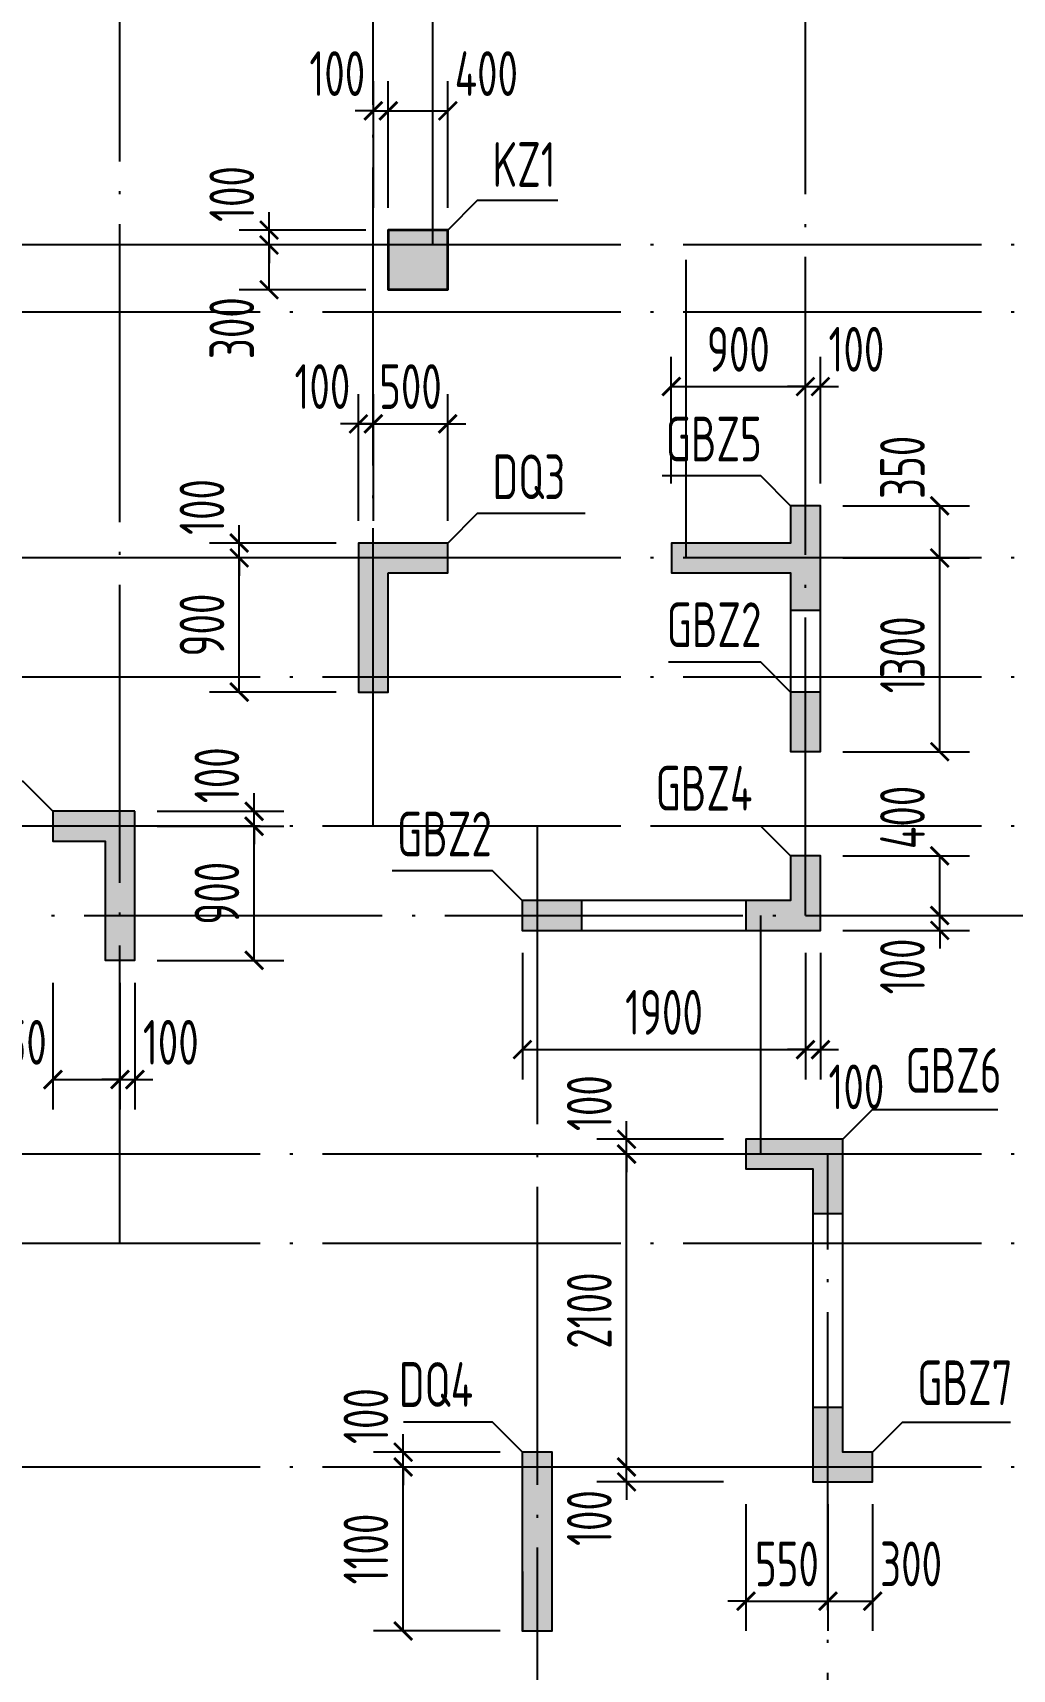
# Model space of a CAD drawing. Extents: x -655480 to 203344, y -294099 to 287156.
# Drawn here: x -298157 to -291585, y 133016 to 143997 of the extents above; entities that cross this region are included whole.
import ezdxf
from ezdxf.enums import TextEntityAlignment as Align

# ---------------------------------------------------------------- set-up
doc = ezdxf.new("R2010")
doc.units = 0
doc.header["$LTSCALE"] = 1000
doc.linetypes.add('DOTE', pattern=[2.42, 2, -0.2, 0.02, -0.2])
doc.layers.get('0').update_dxf_attribs({"linetype": 'CONTINUOUS'})
doc.layers.get('DEFPOINTS').update_dxf_attribs({"linetype": 'CONTINUOUS'})
for name, color, linetype in [('A-DOTE', 10, 'DOTE'), ('COLU_DE_TEXT', 7, 'CONTINUOUS'), ('LABEL', 1, 'CONTINUOUS'), ('S-Q墙实线', 6, 'CONTINUOUS'), ('S-Q墙标注', 3, 'CONTINUOUS'), ('S-X详图填充', 252, 'CONTINUOUS'), ('S-X详图实线', 4, 'CONTINUOUS'), ('S-Z柱实线', 6, 'CONTINUOUS'), ('S-Z柱编号', 6, 'CONTINUOUS')]:
    doc.layers.add(name, color=color, linetype=linetype)
doc.styles.add('TSSD_REIN', font='tssdeng.shx', dxfattribs={"width": 0.7, "height": 300, "bigfont": 'tssdchn.shx'})
doc.styles.add('结构文字', font='zstxt.shx', dxfattribs={"width": 0.7, "bigfont": 'zshz.shx'})
doc.dimstyles.new('STRUCK', dxfattribs={"dimtxt": 400, "dimasz": 121, "dimexe": 200, "dimexo": 150, "dimgap": 115, "dimtad": 1, "dimdec": 0, "dimdsep": 46, "dimtxsty": '结构文字', "dimblk": 'ARCHTICK', "dimcen": 400, "dimclrd": 3, "dimclre": 3, "dimclrt": 7, "dimadec": 0, "dimazin": 0, "dimtfac": 1, "dimtdec": 0, "dimtix": 1, "dimtmove": 2, "dimatfit": 3, "dimldrblk": '_DIMX', "dimfxl": 1, "dimtolj": 1, "dimtzin": 0, "dimarcsym": 0})

# ---------------------------------------------------------------- blocks, each defined once
blk = doc.blocks.new('20210726.16350016')
at = {"layer": 'A-DOTE'}
for p, q in [((11100, 10900), (11100, 21100)), ((12800, 13700), (12800, 21100)), ((13200, 17600), (13200, 21100)), ((15700, 13100.3), (15700, 21100)), ((55600, 17600), (3600, 17600)), ((14900, 15500), (14900, 17600)), ((55600, 17150), (3600, 17150)), ((55600, 15500), (3600, 15500)), ((55600, 14700), (3600, 14700)), ((55600, 13700), (3600, 13700)), ((13900.2, 13700), (13900, 3600)), ((3600, 13100.3), (55600, 13100.3)), ((15400, 11500), (15400, 13100)), ((55600, 11500), (3600, 11500)), ((15850, 3600), (15850, 11500)), ((55600, 10900), (3600, 10900)), ((55600, 9400), (3600, 9400))]:
    blk.add_line(p, q, dxfattribs=at)
blk = doc.blocks.new('_ArchTick')
at = {"color": 0, "linetype": 'ByBlock', "const_width": 0.15}
blk.add_lwpolyline([(-0.5, -0.5), (0.5, 0.5)], dxfattribs=at)
blk = doc.blocks.new('*D1899')
at = {"layer": 'DEFPOINTS', "color": 0, "transparency": 16777216}
for p in [(-295672, 134373), (-294872, 134373), (-294872, 133273)]:
    blk.add_point(p, dxfattribs=at)
at = {"layer": 'S-Q墙标注', "color": 3, "lineweight": -2, "transparency": 16777216}
for p, q in [((-295022, 134373), (-295872, 134373)), ((-295672, 133273), (-295672, 134373)), ((-295022, 133273), (-295872, 133273))]:
    blk.add_line(p, q, dxfattribs=at)
at = {"layer": 'S-Q墙标注', "color": 3, "lineweight": -2, "transparency": 16777216, "xscale": 121, "yscale": 121, "zscale": 121}
for p, rotation in [((-295672, 134373), 90), ((-295672, 133273), 270)]:
    blk.add_blockref('_ArchTick', p, dxfattribs=dict(at, rotation=rotation))
at = {"layer": 'S-Q墙标注', "color": 7, "transparency": 16777216, "insert": (-295922, 133823), "char_height": 300, "attachment_point": 5, "rotation": 90, "style": 'TSSD_REIN'}
blk.add_mtext('\\A1;1100', dxfattribs=at)
blk = doc.blocks.new('_DIMX')
blk.add_line((-150, 0), (150, 0))
at = {"const_width": 50}
blk.add_lwpolyline([(-70, -70), (70, 70)], dxfattribs=at)
blk = doc.blocks.new('*D1900')
at = {"layer": 'DEFPOINTS', "color": 0, "transparency": 16777216}
for p in [(-295672, 134473), (-294872, 134473), (-294872, 134373)]:
    blk.add_point(p, dxfattribs=at)
at = {"layer": 'S-Q墙标注', "color": 3, "lineweight": -2, "transparency": 16777216}
for p, q in [((-295672, 134473), (-295672, 134594)), ((-295022, 134473), (-295872, 134473)), ((-295672, 134373), (-295672, 134473)), ((-295022, 134373), (-295872, 134373)), ((-295672, 134373), (-295672, 134252))]:
    blk.add_line(p, q, dxfattribs=at)
at = {"layer": 'S-Q墙标注', "color": 3, "lineweight": -2, "transparency": 16777216, "xscale": 121, "yscale": 121, "zscale": 121}
for p, rotation in [((-295672, 134473), 270), ((-295672, 134373), 90)]:
    blk.add_blockref('_ArchTick', p, dxfattribs=dict(at, rotation=rotation))
at = {"layer": 'S-Q墙标注', "color": 7, "transparency": 16777216, "insert": (-295922, 134715), "char_height": 300, "attachment_point": 5, "rotation": 90, "style": 'TSSD_REIN'}
blk.add_mtext('\\A1;100', dxfattribs=at)
blk = doc.blocks.new('*D1909')
at = {"layer": 'DEFPOINTS', "color": 0, "transparency": 16777216}
for p in [(-297472, 138673), (-296672, 138673), (-297472, 137773)]:
    blk.add_point(p, dxfattribs=at)
at = {"layer": 'S-Q墙标注', "color": 3, "lineweight": -2, "transparency": 16777216}
for p, q in [((-297322, 138673), (-296472, 138673)), ((-296672, 137773), (-296672, 138673)), ((-297322, 137773), (-296472, 137773))]:
    blk.add_line(p, q, dxfattribs=at)
at = {"layer": 'S-Q墙标注', "color": 3, "lineweight": -2, "transparency": 16777216, "xscale": 121, "yscale": 121, "zscale": 121}
for p, rotation in [((-296672, 138673), 90), ((-296672, 137773), 270)]:
    blk.add_blockref('_ArchTick', p, dxfattribs=dict(at, rotation=rotation))
at = {"layer": 'S-Q墙标注', "color": 7, "transparency": 16777216, "insert": (-296922, 138223), "char_height": 300, "attachment_point": 5, "rotation": 90, "style": 'TSSD_REIN'}
blk.add_mtext('\\A1;900', dxfattribs=at)
blk = doc.blocks.new('*D1910')
at = {"layer": 'DEFPOINTS', "color": 0, "transparency": 16777216}
for p in [(-297472, 138773), (-296672, 138773), (-297472, 138673)]:
    blk.add_point(p, dxfattribs=at)
at = {"layer": 'S-Q墙标注', "color": 3, "lineweight": -2, "transparency": 16777216}
for p, q in [((-296672, 138773), (-296672, 138894)), ((-297322, 138773), (-296472, 138773)), ((-296672, 138673), (-296672, 138773)), ((-297322, 138673), (-296472, 138673)), ((-296672, 138673), (-296672, 138552))]:
    blk.add_line(p, q, dxfattribs=at)
at = {"layer": 'S-Q墙标注', "color": 3, "lineweight": -2, "transparency": 16777216, "xscale": 121, "yscale": 121, "zscale": 121}
for p, rotation in [((-296672, 138773), 270), ((-296672, 138673), 90)]:
    blk.add_blockref('_ArchTick', p, dxfattribs=dict(at, rotation=rotation))
at = {"layer": 'S-Q墙标注', "color": 7, "transparency": 16777216, "insert": (-296922, 139015), "char_height": 300, "attachment_point": 5, "rotation": 90, "style": 'TSSD_REIN'}
blk.add_mtext('\\A1;100', dxfattribs=at)
blk = doc.blocks.new('*D1911')
at = {"layer": 'DEFPOINTS', "color": 0, "transparency": 16777216}
for p in [(-298022, 137773), (-297572, 137773), (-297572, 136973)]:
    blk.add_point(p, dxfattribs=at)
at = {"layer": 'S-Q墙标注', "color": 3, "lineweight": -2, "transparency": 16777216}
for p, q in [((-298022, 137623), (-298022, 136773)), ((-297572, 137623), (-297572, 136773)), ((-298022, 136973), (-297572, 136973))]:
    blk.add_line(p, q, dxfattribs=at)
at = {"layer": 'S-Q墙标注', "color": 3, "lineweight": -2, "transparency": 16777216, "xscale": 121, "yscale": 121, "zscale": 121, "rotation": 180}
blk.add_blockref('_ArchTick', (-298022, 136973), dxfattribs=at)
at = {"layer": 'S-Q墙标注', "color": 3, "lineweight": -2, "transparency": 16777216, "xscale": 121, "yscale": 121, "zscale": 121}
blk.add_blockref('_ArchTick', (-297572, 136973), dxfattribs=at)
at = {"layer": 'S-Q墙标注', "color": 7, "transparency": 16777216, "insert": (-298280, 137223), "char_height": 300, "attachment_point": 5, "style": 'TSSD_REIN'}
blk.add_mtext('\\A1;450', dxfattribs=at)
blk = doc.blocks.new('*D1912')
at = {"layer": 'DEFPOINTS', "color": 0, "transparency": 16777216}
for p in [(-297572, 137773), (-297472, 137773), (-297472, 136973)]:
    blk.add_point(p, dxfattribs=at)
at = {"layer": 'S-Q墙标注', "color": 3, "lineweight": -2, "transparency": 16777216}
for p, q in [((-297572, 137623), (-297572, 136773)), ((-297472, 137623), (-297472, 136773)), ((-297572, 136973), (-297693, 136973)), ((-297572, 136973), (-297472, 136973)), ((-297472, 136973), (-297351, 136973))]:
    blk.add_line(p, q, dxfattribs=at)
at = {"layer": 'S-Q墙标注', "color": 3, "lineweight": -2, "transparency": 16777216, "xscale": 121, "yscale": 121, "zscale": 121}
blk.add_blockref('_ArchTick', (-297572, 136973), dxfattribs=at)
at = {"layer": 'S-Q墙标注', "color": 3, "lineweight": -2, "transparency": 16777216, "xscale": 121, "yscale": 121, "zscale": 121, "rotation": 180}
blk.add_blockref('_ArchTick', (-297472, 136973), dxfattribs=at)
at = {"layer": 'S-Q墙标注', "color": 7, "transparency": 16777216, "insert": (-297231, 137223), "char_height": 300, "attachment_point": 5, "style": 'TSSD_REIN'}
blk.add_mtext('\\A1;100', dxfattribs=at)
blk = doc.blocks.new('*D1913')
at = {"layer": 'DEFPOINTS', "color": 0, "transparency": 16777216}
for p in [(-292872, 138074), (-292072, 138074), (-292872, 137974)]:
    blk.add_point(p, dxfattribs=at)
at = {"layer": 'S-Q墙标注', "color": 3, "lineweight": -2, "transparency": 16777216}
for p, q in [((-292072, 138074), (-292072, 138195)), ((-292722, 138074), (-291872, 138074)), ((-292072, 137974), (-292072, 138074)), ((-292722, 137974), (-291872, 137974)), ((-292072, 137974), (-292072, 137853))]:
    blk.add_line(p, q, dxfattribs=at)
at = {"layer": 'S-Q墙标注', "color": 3, "lineweight": -2, "transparency": 16777216, "xscale": 121, "yscale": 121, "zscale": 121}
for p, rotation in [((-292072, 138074), 270), ((-292072, 137974), 90)]:
    blk.add_blockref('_ArchTick', p, dxfattribs=dict(at, rotation=rotation))
at = {"layer": 'S-Q墙标注', "color": 7, "transparency": 16777216, "insert": (-292322, 137732), "char_height": 300, "attachment_point": 5, "rotation": 90, "style": 'TSSD_REIN'}
blk.add_mtext('\\A1;100', dxfattribs=at)
blk = doc.blocks.new('*D1914')
at = {"layer": 'DEFPOINTS', "color": 0, "transparency": 16777216}
for p in [(-292872, 138474), (-292072, 138474), (-292872, 138074)]:
    blk.add_point(p, dxfattribs=at)
at = {"layer": 'S-Q墙标注', "color": 3, "lineweight": -2, "transparency": 16777216}
for p, q in [((-292722, 138474), (-291872, 138474)), ((-292072, 138074), (-292072, 138474)), ((-292722, 138074), (-291872, 138074))]:
    blk.add_line(p, q, dxfattribs=at)
at = {"layer": 'S-Q墙标注', "color": 3, "lineweight": -2, "transparency": 16777216, "xscale": 121, "yscale": 121, "zscale": 121}
for p, rotation in [((-292072, 138474), 90), ((-292072, 138074), 270)]:
    blk.add_blockref('_ArchTick', p, dxfattribs=dict(at, rotation=rotation))
at = {"layer": 'S-Q墙标注', "color": 7, "transparency": 16777216, "insert": (-292322, 138732), "char_height": 300, "attachment_point": 5, "rotation": 90, "style": 'TSSD_REIN'}
blk.add_mtext('\\A1;400', dxfattribs=at)
blk = doc.blocks.new('*D1915')
at = {"layer": 'DEFPOINTS', "color": 0, "transparency": 16777216}
for p in [(-294872, 137974), (-292972, 137974), (-292972, 137174)]:
    blk.add_point(p, dxfattribs=at)
at = {"layer": 'S-Q墙标注', "color": 3, "lineweight": -2, "transparency": 16777216}
for p, q in [((-294872, 137824), (-294872, 136974)), ((-292972, 137824), (-292972, 136974)), ((-294872, 137174), (-292972, 137174))]:
    blk.add_line(p, q, dxfattribs=at)
at = {"layer": 'S-Q墙标注', "color": 3, "lineweight": -2, "transparency": 16777216, "xscale": 121, "yscale": 121, "zscale": 121, "rotation": 180}
blk.add_blockref('_ArchTick', (-294872, 137174), dxfattribs=at)
at = {"layer": 'S-Q墙标注', "color": 3, "lineweight": -2, "transparency": 16777216, "xscale": 121, "yscale": 121, "zscale": 121}
blk.add_blockref('_ArchTick', (-292972, 137174), dxfattribs=at)
at = {"layer": 'S-Q墙标注', "color": 7, "transparency": 16777216, "insert": (-293922, 137424), "char_height": 300, "attachment_point": 5, "style": 'TSSD_REIN'}
blk.add_mtext('\\A1;1900', dxfattribs=at)
blk = doc.blocks.new('*D1916')
at = {"layer": 'DEFPOINTS', "color": 0, "transparency": 16777216}
for p in [(-292972, 137974), (-292872, 137974), (-292872, 137174)]:
    blk.add_point(p, dxfattribs=at)
at = {"layer": 'S-Q墙标注', "color": 3, "lineweight": -2, "transparency": 16777216}
for p, q in [((-292972, 137824), (-292972, 136974)), ((-292872, 137824), (-292872, 136974)), ((-292972, 137174), (-293093, 137174)), ((-292972, 137174), (-292872, 137174)), ((-292872, 137174), (-292751, 137174))]:
    blk.add_line(p, q, dxfattribs=at)
at = {"layer": 'S-Q墙标注', "color": 3, "lineweight": -2, "transparency": 16777216, "xscale": 121, "yscale": 121, "zscale": 121}
blk.add_blockref('_ArchTick', (-292972, 137174), dxfattribs=at)
at = {"layer": 'S-Q墙标注', "color": 3, "lineweight": -2, "transparency": 16777216, "xscale": 121, "yscale": 121, "zscale": 121, "rotation": 180}
blk.add_blockref('_ArchTick', (-292872, 137174), dxfattribs=at)
at = {"layer": 'S-Q墙标注', "color": 7, "transparency": 16777216, "insert": (-292631, 136924), "char_height": 300, "attachment_point": 5, "style": 'TSSD_REIN'}
blk.add_mtext('\\A1;100', dxfattribs=at)
blk = doc.blocks.new('*D1917')
at = {"layer": 'DEFPOINTS', "color": 0, "transparency": 16777216}
for p in [(-296772, 140473), (-295972, 140473), (-295972, 139573)]:
    blk.add_point(p, dxfattribs=at)
at = {"layer": 'S-Q墙标注', "color": 3, "lineweight": -2, "transparency": 16777216}
for p, q in [((-296122, 140473), (-296972, 140473)), ((-296772, 139573), (-296772, 140473)), ((-296122, 139573), (-296972, 139573))]:
    blk.add_line(p, q, dxfattribs=at)
at = {"layer": 'S-Q墙标注', "color": 3, "lineweight": -2, "transparency": 16777216, "xscale": 121, "yscale": 121, "zscale": 121}
for p, rotation in [((-296772, 140473), 90), ((-296772, 139573), 270)]:
    blk.add_blockref('_ArchTick', p, dxfattribs=dict(at, rotation=rotation))
at = {"layer": 'S-Q墙标注', "color": 7, "transparency": 16777216, "insert": (-297022, 140023), "char_height": 300, "attachment_point": 5, "rotation": 90, "style": 'TSSD_REIN'}
blk.add_mtext('\\A1;900', dxfattribs=at)
blk = doc.blocks.new('*D1918')
at = {"layer": 'DEFPOINTS', "color": 0, "transparency": 16777216}
for p in [(-296772, 140573), (-295972, 140573), (-295972, 140473)]:
    blk.add_point(p, dxfattribs=at)
at = {"layer": 'S-Q墙标注', "color": 3, "lineweight": -2, "transparency": 16777216}
for p, q in [((-296772, 140573), (-296772, 140694)), ((-296122, 140573), (-296972, 140573)), ((-296772, 140473), (-296772, 140573)), ((-296122, 140473), (-296972, 140473)), ((-296772, 140473), (-296772, 140352))]:
    blk.add_line(p, q, dxfattribs=at)
at = {"layer": 'S-Q墙标注', "color": 3, "lineweight": -2, "transparency": 16777216, "xscale": 121, "yscale": 121, "zscale": 121}
for p, rotation in [((-296772, 140573), 270), ((-296772, 140473), 90)]:
    blk.add_blockref('_ArchTick', p, dxfattribs=dict(at, rotation=rotation))
at = {"layer": 'S-Q墙标注', "color": 7, "transparency": 16777216, "insert": (-297022, 140815), "char_height": 300, "attachment_point": 5, "rotation": 90, "style": 'TSSD_REIN'}
blk.add_mtext('\\A1;100', dxfattribs=at)
blk = doc.blocks.new('*D1919')
at = {"layer": 'DEFPOINTS', "color": 0, "transparency": 16777216}
for p in [(-295872, 141373), (-295972, 140573), (-295872, 140573)]:
    blk.add_point(p, dxfattribs=at)
at = {"layer": 'S-Q墙标注', "color": 3, "lineweight": -2, "transparency": 16777216}
for p, q in [((-295972, 140723), (-295972, 141573)), ((-295872, 140723), (-295872, 141573)), ((-295972, 141373), (-296093, 141373)), ((-295972, 141373), (-295872, 141373)), ((-295872, 141373), (-295751, 141373))]:
    blk.add_line(p, q, dxfattribs=at)
at = {"layer": 'S-Q墙标注', "color": 3, "lineweight": -2, "transparency": 16777216, "xscale": 121, "yscale": 121, "zscale": 121}
blk.add_blockref('_ArchTick', (-295972, 141373), dxfattribs=at)
at = {"layer": 'S-Q墙标注', "color": 3, "lineweight": -2, "transparency": 16777216, "xscale": 121, "yscale": 121, "zscale": 121, "rotation": 180}
blk.add_blockref('_ArchTick', (-295872, 141373), dxfattribs=at)
at = {"layer": 'S-Q墙标注', "color": 7, "transparency": 16777216, "insert": (-296214, 141623), "char_height": 300, "attachment_point": 5, "style": 'TSSD_REIN'}
blk.add_mtext('\\A1;100', dxfattribs=at)
blk = doc.blocks.new('*D1920')
at = {"layer": 'DEFPOINTS', "color": 0, "transparency": 16777216}
for p in [(-295373, 141373), (-295872, 140573), (-295373, 140573)]:
    blk.add_point(p, dxfattribs=at)
at = {"layer": 'S-Q墙标注', "color": 3, "lineweight": -2, "transparency": 16777216}
for p, q in [((-295872, 140723), (-295872, 141573)), ((-295373, 140723), (-295373, 141573)), ((-295872, 141373), (-295993, 141373)), ((-295872, 141373), (-295373, 141373)), ((-295373, 141373), (-295252, 141373))]:
    blk.add_line(p, q, dxfattribs=at)
at = {"layer": 'S-Q墙标注', "color": 3, "lineweight": -2, "transparency": 16777216, "xscale": 121, "yscale": 121, "zscale": 121}
blk.add_blockref('_ArchTick', (-295872, 141373), dxfattribs=at)
at = {"layer": 'S-Q墙标注', "color": 3, "lineweight": -2, "transparency": 16777216, "xscale": 121, "yscale": 121, "zscale": 121, "rotation": 180}
blk.add_blockref('_ArchTick', (-295373, 141373), dxfattribs=at)
at = {"layer": 'S-Q墙标注', "color": 7, "transparency": 16777216, "insert": (-295623, 141623), "char_height": 300, "attachment_point": 5, "style": 'TSSD_REIN'}
blk.add_mtext('\\A1;500', dxfattribs=at)
blk = doc.blocks.new('*D1921')
at = {"layer": 'DEFPOINTS', "color": 0, "transparency": 16777216}
for p in [(-294173, 134373), (-293373, 134373), (-293373, 134273)]:
    blk.add_point(p, dxfattribs=at)
at = {"layer": 'S-Q墙标注', "color": 3, "lineweight": -2, "transparency": 16777216}
for p, q in [((-294173, 134373), (-294173, 134494)), ((-293523, 134373), (-294373, 134373)), ((-294173, 134273), (-294173, 134373)), ((-293523, 134273), (-294373, 134273)), ((-294173, 134273), (-294173, 134152))]:
    blk.add_line(p, q, dxfattribs=at)
at = {"layer": 'S-Q墙标注', "color": 3, "lineweight": -2, "transparency": 16777216, "xscale": 121, "yscale": 121, "zscale": 121}
for p, rotation in [((-294173, 134373), 270), ((-294173, 134273), 90)]:
    blk.add_blockref('_ArchTick', p, dxfattribs=dict(at, rotation=rotation))
at = {"layer": 'S-Q墙标注', "color": 7, "transparency": 16777216, "insert": (-294423, 134031), "char_height": 300, "attachment_point": 5, "rotation": 90, "style": 'TSSD_REIN'}
blk.add_mtext('\\A1;100', dxfattribs=at)
blk = doc.blocks.new('*D1922')
at = {"layer": 'DEFPOINTS', "color": 0, "transparency": 16777216}
for p in [(-294173, 136473), (-293373, 136473), (-293373, 134373)]:
    blk.add_point(p, dxfattribs=at)
at = {"layer": 'S-Q墙标注', "color": 3, "lineweight": -2, "transparency": 16777216}
for p, q in [((-293523, 136473), (-294373, 136473)), ((-294173, 134373), (-294173, 136473)), ((-293523, 134373), (-294373, 134373))]:
    blk.add_line(p, q, dxfattribs=at)
at = {"layer": 'S-Q墙标注', "color": 3, "lineweight": -2, "transparency": 16777216, "xscale": 121, "yscale": 121, "zscale": 121}
for p, rotation in [((-294173, 136473), 90), ((-294173, 134373), 270)]:
    blk.add_blockref('_ArchTick', p, dxfattribs=dict(at, rotation=rotation))
at = {"layer": 'S-Q墙标注', "color": 7, "transparency": 16777216, "insert": (-294423, 135423), "char_height": 300, "attachment_point": 5, "rotation": 90, "style": 'TSSD_REIN'}
blk.add_mtext('\\A1;2100', dxfattribs=at)
blk = doc.blocks.new('*D1923')
at = {"layer": 'DEFPOINTS', "color": 0, "transparency": 16777216}
for p in [(-294173, 136573), (-293373, 136573), (-293373, 136473)]:
    blk.add_point(p, dxfattribs=at)
at = {"layer": 'S-Q墙标注', "color": 3, "lineweight": -2, "transparency": 16777216}
for p, q in [((-294173, 136573), (-294173, 136694)), ((-293523, 136573), (-294373, 136573)), ((-294173, 136473), (-294173, 136573)), ((-293523, 136473), (-294373, 136473)), ((-294173, 136473), (-294173, 136352))]:
    blk.add_line(p, q, dxfattribs=at)
at = {"layer": 'S-Q墙标注', "color": 3, "lineweight": -2, "transparency": 16777216, "xscale": 121, "yscale": 121, "zscale": 121}
for p, rotation in [((-294173, 136573), 270), ((-294173, 136473), 90)]:
    blk.add_blockref('_ArchTick', p, dxfattribs=dict(at, rotation=rotation))
at = {"layer": 'S-Q墙标注', "color": 7, "transparency": 16777216, "insert": (-294423, 136815), "char_height": 300, "attachment_point": 5, "rotation": 90, "style": 'TSSD_REIN'}
blk.add_mtext('\\A1;100', dxfattribs=at)
blk = doc.blocks.new('*D2324')
at = {"layer": 'DEFPOINTS', "color": 0, "transparency": 16777216}
for p in [(-293372, 134273), (-292822, 134273), (-292822, 133473)]:
    blk.add_point(p, dxfattribs=at)
at = {"layer": 'S-Q墙标注', "color": 3, "lineweight": -2, "transparency": 16777216}
for p, q in [((-293372, 134123), (-293372, 133273)), ((-292822, 134123), (-292822, 133273)), ((-293372, 133473), (-293493, 133473)), ((-293372, 133473), (-292822, 133473)), ((-292822, 133473), (-292701, 133473))]:
    blk.add_line(p, q, dxfattribs=at)
at = {"layer": 'S-Q墙标注', "color": 3, "lineweight": -2, "transparency": 16777216, "xscale": 121, "yscale": 121, "zscale": 121}
blk.add_blockref('_ArchTick', (-293372, 133473), dxfattribs=at)
at = {"layer": 'S-Q墙标注', "color": 3, "lineweight": -2, "transparency": 16777216, "xscale": 121, "yscale": 121, "zscale": 121, "rotation": 180}
blk.add_blockref('_ArchTick', (-292822, 133473), dxfattribs=at)
at = {"layer": 'S-Q墙标注', "color": 7, "transparency": 16777216, "insert": (-293097, 133723), "char_height": 300, "attachment_point": 5, "style": 'TSSD_REIN'}
blk.add_mtext('\\A1;550', dxfattribs=at)
blk = doc.blocks.new('*D2325')
at = {"layer": 'DEFPOINTS', "color": 0, "transparency": 16777216}
for p in [(-292822, 134273), (-292522, 134273), (-292522, 133473)]:
    blk.add_point(p, dxfattribs=at)
at = {"layer": 'S-Q墙标注', "color": 3, "lineweight": -2, "transparency": 16777216}
for p, q in [((-292822, 134123), (-292822, 133273)), ((-292522, 134123), (-292522, 133273)), ((-292822, 133473), (-292522, 133473))]:
    blk.add_line(p, q, dxfattribs=at)
at = {"layer": 'S-Q墙标注', "color": 3, "lineweight": -2, "transparency": 16777216, "xscale": 121, "yscale": 121, "zscale": 121, "rotation": 180}
blk.add_blockref('_ArchTick', (-292822, 133473), dxfattribs=at)
at = {"layer": 'S-Q墙标注', "color": 3, "lineweight": -2, "transparency": 16777216, "xscale": 121, "yscale": 121, "zscale": 121}
blk.add_blockref('_ArchTick', (-292522, 133473), dxfattribs=at)
at = {"layer": 'S-Q墙标注', "color": 7, "transparency": 16777216, "insert": (-292264, 133723), "char_height": 300, "attachment_point": 5, "style": 'TSSD_REIN'}
blk.add_mtext('\\A1;300', dxfattribs=at)
blk = doc.blocks.new('*D2348')
at = {"layer": 'DEFPOINTS', "color": 0, "transparency": 16777216}
for p in [(-296572, 142673), (-295772, 142673), (-295772, 142573)]:
    blk.add_point(p, dxfattribs=at)
at = {"layer": 'S-Q墙标注', "color": 3, "lineweight": -2, "transparency": 16777216}
for p, q in [((-296572, 142673), (-296572, 142794)), ((-295922, 142673), (-296772, 142673)), ((-296572, 142573), (-296572, 142673)), ((-295922, 142573), (-296772, 142573)), ((-296572, 142573), (-296572, 142452))]:
    blk.add_line(p, q, dxfattribs=at)
at = {"layer": 'S-Q墙标注', "color": 3, "lineweight": -2, "transparency": 16777216, "xscale": 121, "yscale": 121, "zscale": 121}
for p, rotation in [((-296572, 142673), 270), ((-296572, 142573), 90)]:
    blk.add_blockref('_ArchTick', p, dxfattribs=dict(at, rotation=rotation))
at = {"layer": 'S-Q墙标注', "color": 7, "transparency": 16777216, "insert": (-296822, 142915), "char_height": 300, "attachment_point": 5, "rotation": 90, "style": 'TSSD_REIN'}
blk.add_mtext('\\A1;100', dxfattribs=at)
blk = doc.blocks.new('*D2351')
at = {"layer": 'DEFPOINTS', "color": 0, "transparency": 16777216}
for p in [(-296572, 142573), (-295772, 142573), (-295772, 142273)]:
    blk.add_point(p, dxfattribs=at)
at = {"layer": 'S-Q墙标注', "color": 3, "lineweight": -2, "transparency": 16777216}
for p, q in [((-295922, 142573), (-296772, 142573)), ((-296572, 142273), (-296572, 142573)), ((-295922, 142273), (-296772, 142273))]:
    blk.add_line(p, q, dxfattribs=at)
at = {"layer": 'S-Q墙标注', "color": 3, "lineweight": -2, "transparency": 16777216, "xscale": 121, "yscale": 121, "zscale": 121}
for p, rotation in [((-296572, 142573), 90), ((-296572, 142273), 270)]:
    blk.add_blockref('_ArchTick', p, dxfattribs=dict(at, rotation=rotation))
at = {"layer": 'S-Q墙标注', "color": 7, "transparency": 16777216, "insert": (-296822, 142015), "char_height": 300, "attachment_point": 5, "rotation": 90, "style": 'TSSD_REIN'}
blk.add_mtext('\\A1;300', dxfattribs=at)
blk = doc.blocks.new('*D2352')
at = {"layer": 'DEFPOINTS', "color": 0, "transparency": 16777216}
for p in [(-295372, 143473), (-295772, 142673), (-295372, 142673)]:
    blk.add_point(p, dxfattribs=at)
at = {"layer": 'S-Q墙标注', "color": 3, "lineweight": -2, "transparency": 16777216}
for p, q in [((-295772, 142823), (-295772, 143673)), ((-295372, 142823), (-295372, 143673)), ((-295772, 143473), (-295372, 143473))]:
    blk.add_line(p, q, dxfattribs=at)
at = {"layer": 'S-Q墙标注', "color": 3, "lineweight": -2, "transparency": 16777216, "xscale": 121, "yscale": 121, "zscale": 121, "rotation": 180}
blk.add_blockref('_ArchTick', (-295772, 143473), dxfattribs=at)
at = {"layer": 'S-Q墙标注', "color": 3, "lineweight": -2, "transparency": 16777216, "xscale": 121, "yscale": 121, "zscale": 121}
blk.add_blockref('_ArchTick', (-295372, 143473), dxfattribs=at)
at = {"layer": 'S-Q墙标注', "color": 7, "transparency": 16777216, "insert": (-295114, 143723), "char_height": 300, "attachment_point": 5, "style": 'TSSD_REIN'}
blk.add_mtext('\\A1;400', dxfattribs=at)
blk = doc.blocks.new('*D2353')
at = {"layer": 'DEFPOINTS', "color": 0, "transparency": 16777216}
for p in [(-295772, 143473), (-295872, 142673), (-295772, 142673)]:
    blk.add_point(p, dxfattribs=at)
at = {"layer": 'S-Q墙标注', "color": 3, "lineweight": -2, "transparency": 16777216}
for p, q in [((-295872, 142823), (-295872, 143673)), ((-295772, 142823), (-295772, 143673)), ((-295872, 143473), (-295993, 143473)), ((-295872, 143473), (-295772, 143473)), ((-295772, 143473), (-295651, 143473))]:
    blk.add_line(p, q, dxfattribs=at)
at = {"layer": 'S-Q墙标注', "color": 3, "lineweight": -2, "transparency": 16777216, "xscale": 121, "yscale": 121, "zscale": 121}
blk.add_blockref('_ArchTick', (-295872, 143473), dxfattribs=at)
at = {"layer": 'S-Q墙标注', "color": 3, "lineweight": -2, "transparency": 16777216, "xscale": 121, "yscale": 121, "zscale": 121, "rotation": 180}
blk.add_blockref('_ArchTick', (-295772, 143473), dxfattribs=at)
at = {"layer": 'S-Q墙标注', "color": 7, "transparency": 16777216, "insert": (-296114, 143723), "char_height": 300, "attachment_point": 5, "style": 'TSSD_REIN'}
blk.add_mtext('\\A1;100', dxfattribs=at)
blk = doc.blocks.new('*D2394')
at = {"layer": 'DEFPOINTS', "color": 0, "transparency": 16777216}
for p in [(-292872, 140473), (-292072, 140473), (-292872, 139173)]:
    blk.add_point(p, dxfattribs=at)
at = {"layer": 'S-Q墙标注', "color": 3, "lineweight": -2, "transparency": 16777216}
for p, q in [((-292722, 140473), (-291872, 140473)), ((-292072, 139173), (-292072, 140473)), ((-292722, 139173), (-291872, 139173))]:
    blk.add_line(p, q, dxfattribs=at)
at = {"layer": 'S-Q墙标注', "color": 3, "lineweight": -2, "transparency": 16777216, "xscale": 121, "yscale": 121, "zscale": 121}
for p, rotation in [((-292072, 140473), 90), ((-292072, 139173), 270)]:
    blk.add_blockref('_ArchTick', p, dxfattribs=dict(at, rotation=rotation))
at = {"layer": 'S-Q墙标注', "color": 7, "transparency": 16777216, "insert": (-292322, 139823), "char_height": 300, "attachment_point": 5, "rotation": 90, "style": 'TSSD_REIN'}
blk.add_mtext('\\A1;1300', dxfattribs=at)
blk = doc.blocks.new('*D2395')
at = {"layer": 'DEFPOINTS', "color": 0, "transparency": 16777216}
for p in [(-292872, 140823), (-292072, 140823), (-292872, 140473)]:
    blk.add_point(p, dxfattribs=at)
at = {"layer": 'S-Q墙标注', "color": 3, "lineweight": -2, "transparency": 16777216}
for p, q in [((-292722, 140823), (-291872, 140823)), ((-292072, 140473), (-292072, 140823)), ((-292722, 140473), (-291872, 140473))]:
    blk.add_line(p, q, dxfattribs=at)
at = {"layer": 'S-Q墙标注', "color": 3, "lineweight": -2, "transparency": 16777216, "xscale": 121, "yscale": 121, "zscale": 121}
for p, rotation in [((-292072, 140823), 90), ((-292072, 140473), 270)]:
    blk.add_blockref('_ArchTick', p, dxfattribs=dict(at, rotation=rotation))
at = {"layer": 'S-Q墙标注', "color": 7, "transparency": 16777216, "insert": (-292322, 141081), "char_height": 300, "attachment_point": 5, "rotation": 90, "style": 'TSSD_REIN'}
blk.add_mtext('\\A1;350', dxfattribs=at)
blk = doc.blocks.new('*D2396')
at = {"layer": 'DEFPOINTS', "color": 0, "transparency": 16777216}
for p in [(-292973, 141623), (-293873, 140823), (-292973, 140823)]:
    blk.add_point(p, dxfattribs=at)
at = {"layer": 'S-Q墙标注', "color": 3, "lineweight": -2, "transparency": 16777216}
for p, q in [((-293873, 140973), (-293873, 141823)), ((-292973, 140973), (-292973, 141823)), ((-293873, 141623), (-292973, 141623))]:
    blk.add_line(p, q, dxfattribs=at)
at = {"layer": 'S-Q墙标注', "color": 3, "lineweight": -2, "transparency": 16777216, "xscale": 121, "yscale": 121, "zscale": 121, "rotation": 180}
blk.add_blockref('_ArchTick', (-293873, 141623), dxfattribs=at)
at = {"layer": 'S-Q墙标注', "color": 3, "lineweight": -2, "transparency": 16777216, "xscale": 121, "yscale": 121, "zscale": 121}
blk.add_blockref('_ArchTick', (-292973, 141623), dxfattribs=at)
at = {"layer": 'S-Q墙标注', "color": 7, "transparency": 16777216, "insert": (-293423, 141873), "char_height": 300, "attachment_point": 5, "style": 'TSSD_REIN'}
blk.add_mtext('\\A1;900', dxfattribs=at)
blk = doc.blocks.new('*D2397')
at = {"layer": 'DEFPOINTS', "color": 0, "transparency": 16777216}
for p in [(-292872, 141623), (-292973, 140823), (-292872, 140823)]:
    blk.add_point(p, dxfattribs=at)
at = {"layer": 'S-Q墙标注', "color": 3, "lineweight": -2, "transparency": 16777216}
for p, q in [((-292973, 140973), (-292973, 141823)), ((-292872, 140973), (-292872, 141823)), ((-292973, 141623), (-293094, 141623)), ((-292973, 141623), (-292872, 141623)), ((-292872, 141623), (-292751, 141623))]:
    blk.add_line(p, q, dxfattribs=at)
at = {"layer": 'S-Q墙标注', "color": 3, "lineweight": -2, "transparency": 16777216, "xscale": 121, "yscale": 121, "zscale": 121}
blk.add_blockref('_ArchTick', (-292973, 141623), dxfattribs=at)
at = {"layer": 'S-Q墙标注', "color": 3, "lineweight": -2, "transparency": 16777216, "xscale": 121, "yscale": 121, "zscale": 121, "rotation": 180}
blk.add_blockref('_ArchTick', (-292872, 141623), dxfattribs=at)
at = {"layer": 'S-Q墙标注', "color": 7, "transparency": 16777216, "insert": (-292631, 141873), "char_height": 300, "attachment_point": 5, "style": 'TSSD_REIN'}
blk.add_mtext('\\A1;100', dxfattribs=at)

msp = doc.modelspace()

# ---------------------------------------------------------------- hatches: boundary and pattern name
at = {"layer": 'S-X详图填充'}
h = msp.add_hatch(color=256, dxfattribs=at)
h.dxf.hatch_style = 1
h.paths.add_polyline_path([(-295372.49, 142673.27), (-295772.49, 142673.27), (-295772.49, 142273.27), (-295372.49, 142273.27)])
h = msp.add_hatch(color=256, dxfattribs=at)
h.dxf.hatch_style = 1
h.paths.add_polyline_path([(-293072.49, 140122.81), (-292872.49, 140122.81), (-292872.49, 140823.27), (-293072.49, 140823.27), (-293072.49, 140573.27), (-293872.62, 140573.28), (-293872.62, 140373.28), (-293072.49, 140373.27)])
h = msp.add_hatch(color=256, dxfattribs=at)
h.dxf.hatch_style = 1
h.paths.add_polyline_path([(-295772.49, 140373.27), (-295372.58, 140373.27), (-295372.58, 140573.27), (-295972.49, 140573.27), (-295972.49, 139573.27), (-295772.49, 139573.27)])
h = msp.add_hatch(color=256, dxfattribs=at)
h.dxf.hatch_style = 1
h.paths.add_polyline_path([(-292872.49, 139573.27), (-293072.49, 139573.27), (-293072.49, 139173.27), (-292872.49, 139173.27)])
h = msp.add_hatch(color=256, dxfattribs=at)
h.dxf.hatch_style = 1
h.paths.add_polyline_path([(-297472.48, 138773.27), (-298022.4, 138773.27), (-298022.4, 138573.27), (-297672.48, 138573.27), (-297672.48, 137773.27), (-297472.48, 137773.27)])
h = msp.add_hatch(color=256, dxfattribs=at)
h.dxf.hatch_style = 1
h.paths.add_polyline_path([(-293372.49, 138173.54), (-293372.49, 137973.54), (-292872.49, 137973.54), (-292872.49, 138473.54), (-293072.49, 138473.54), (-293072.49, 138173.54)])
h = msp.add_hatch(color=256, dxfattribs=at)
h.dxf.hatch_style = 1
h.paths.add_polyline_path([(-294472.49, 137973.54), (-294472.49, 138173.54), (-294872.49, 138173.54), (-294872.49, 137973.54)])
h = msp.add_hatch(color=256, dxfattribs=at)
h.dxf.hatch_style = 1
h.paths.add_polyline_path([(-292922.49, 136073.27), (-292722.49, 136073.27), (-292722.49, 136573.27), (-293372.56, 136573.27), (-293372.56, 136373.27), (-292922.49, 136373.27)])
h = msp.add_hatch(color=256, dxfattribs=at)
h.dxf.hatch_style = 1
h.paths.add_polyline_path([(-292722.49, 134773.27), (-292922.49, 134773.27), (-292922.49, 134273.27), (-292522.49, 134273.27), (-292522.49, 134473.27), (-292722.49, 134473.27)])
h = msp.add_hatch(color=256, dxfattribs=at)
h.dxf.hatch_style = 1
h.paths.add_polyline_path([(-294872.39, 133273.27), (-294672.39, 133273.27), (-294672.48, 134473.27), (-294872.48, 134473.27)])

# ---------------------------------------------------------------- linework, layer by layer
at = {"layer": 'LABEL'}
msp.add_lwpolyline([(-295372.49, 142673.27), (-295172.49, 142873.27), (-294633.54, 142873.27)], dxfattribs=at)
at = {"layer": 'S-Q墙实线'}
msp.add_lwpolyline([(-292872.49, 140473.27), (-292872.49, 140823.27), (-293072.49, 140823.27), (-293072.49, 140573.27), (-293872.62, 140573.27), (-293872.62, 140373.27), (-293072.49, 140373.27), (-293072.49, 139173.27), (-292872.49, 139173.27), (-292872.49, 140473.27)], dxfattribs=at)
for points in [[(-295772.49, 140373.27), (-295372.58, 140373.27), (-295372.58, 140573.27), (-295972.49, 140573.27), (-295972.49, 139573.27), (-295772.49, 139573.27)], [(-297472.48, 138773.27), (-298022.4, 138773.27), (-298022.4, 138573.27), (-297672.48, 138573.27), (-297672.48, 137773.27), (-297472.48, 137773.27)], [(-292872.49, 137973.54), (-292872.49, 138473.54), (-293072.49, 138473.54), (-293072.49, 138173.54), (-293272.56, 138173.54), (-294872.49, 138173.54), (-294872.49, 137973.54), (-293272.56, 137973.54)], [(-292722.49, 136573.27), (-293372.56, 136573.27), (-293372.56, 136373.27), (-292922.49, 136373.27), (-292922.49, 135873.28), (-292922.49, 134273.27), (-292522.49, 134273.27), (-292522.49, 134473.27), (-292722.49, 134473.27), (-292722.49, 135873.28)], [(-294672.48, 133273.27), (-294672.48, 134473.27), (-294872.48, 134473.27), (-294872.48, 133273.27)]]:
    msp.add_lwpolyline(points, close=True, dxfattribs=at)
at = {"layer": 'S-X详图实线'}
for points in [[(-295372.49, 142673.27), (-295772.49, 142673.27), (-295772.49, 142273.27), (-295372.49, 142273.27), (-295372.49, 142673.27)], [(-293072.49, 140122.81), (-292872.49, 140122.81), (-292872.49, 140823.27), (-293072.49, 140823.27), (-293072.49, 140573.27), (-293872.62, 140573.27), (-293872.62, 140373.27), (-293072.49, 140373.27), (-293072.49, 140373.27)], [(-295772.49, 140373.27), (-295372.58, 140373.27), (-295372.58, 140573.27), (-295972.49, 140573.27), (-295972.49, 139573.27), (-295772.49, 139573.27), (-295772.49, 140373.27)], [(-292872.49, 139573.27), (-293072.49, 139573.27), (-293072.49, 139173.27), (-292872.49, 139173.27), (-292872.49, 139573.27)], [(-297472.48, 138773.27), (-298022.4, 138773.27), (-298022.4, 138573.27), (-297672.48, 138573.27), (-297672.48, 137773.27), (-297472.48, 137773.27), (-297472.48, 138773.27)], [(-293372.49, 138173.54), (-293372.49, 137973.54), (-292872.49, 137973.54), (-292872.49, 138473.54), (-293072.49, 138473.54), (-293072.49, 138173.54), (-293372.49, 138173.54)], [(-294472.49, 137973.54), (-294472.49, 138173.54), (-294872.49, 138173.54), (-294872.49, 137973.54), (-294472.49, 137973.54)], [(-292922.49, 136073.27), (-292722.49, 136073.27), (-292722.49, 136573.27), (-293372.56, 136573.27), (-293372.56, 136373.27), (-292922.49, 136373.27), (-292922.49, 136073.27)], [(-292722.49, 134773.27), (-292922.49, 134773.27), (-292922.49, 134273.27), (-292522.49, 134273.27), (-292522.49, 134473.27), (-292722.49, 134473.27), (-292722.49, 134773.27)], [(-294872.39, 133273.27), (-294672.39, 133273.27), (-294672.48, 134473.27), (-294872.48, 134473.27), (-294872.48, 134073.27)]]:
    msp.add_lwpolyline(points, close=True, dxfattribs=at)
at = {"layer": 'S-Z柱实线', "lineweight": 35}
msp.add_lwpolyline([(-295372.49, 142673.27), (-295772.49, 142673.27), (-295772.49, 142273.27), (-295372.49, 142273.27)], close=True, dxfattribs=at)
at = {"layer": 'S-Z柱编号', "color": 7}
for points in [[(-293072.49, 140823.27), (-293272.49, 141023.27), (-293934.1, 141023.27)], [(-295372.58, 140573.27), (-295172.58, 140773.27), (-294451.04, 140773.27)], [(-293072.49, 139573.27), (-293272.49, 139773.27), (-293892.58, 139773.27)], [(-298022.4, 138773.27), (-298222.4, 138973.27), (-298850.82, 138973.27)], [(-293072.49, 138473.54), (-293272.49, 138673.54), (-293997.1, 138673.54)], [(-294872.49, 138173.54), (-295072.49, 138373.54), (-295746.88, 138373.54)], [(-292722.49, 136573.27), (-292522.49, 136773.27), (-291682.49, 136773.27)], [(-294872.25, 134473.27), (-295072.25, 134673.27), (-295669.76, 134673.27)], [(-292522.49, 134473.27), (-292322.49, 134673.27), (-291597.84, 134673.27)]]:
    msp.add_lwpolyline(points, dxfattribs=at)

# ---------------------------------------------------------------- block references
at = {"layer": 'A-DOTE'}
msp.add_blockref('20210726.16350016', (-308672.49, 124973.23), dxfattribs=at)

# ---------------------------------------------------------------- texts
at = {"layer": 'COLU_DE_TEXT', "style": 'TSSD_REIN', "width": 0.7}
msp.add_text('KZ1', height=300, dxfattribs=at).set_placement((-295072.49, 142873.27), align=Align.BOTTOM_LEFT)
at = {"layer": 'S-Z柱编号', "color": 7, "style": 'TSSD_REIN', "width": 0.7}
for s, p in [('GBZ5', (-293910.83, 141031.03)), ('DQ3', (-295072.58, 140777.71)), ('GBZ2', (-293904.17, 139784.99)), ('GBZ4', (-293978.26, 138687.76)), ('GBZ2', (-295713.63, 138380.68)), ('GBZ6', (-292302.2, 136794.49)), ('DQ4', (-295700.87, 134686.97)), ('GBZ7', (-292222.49, 134698.25))]:
    msp.add_text(s, height=300, dxfattribs=at).set_placement(p, align=Align.BOTTOM_LEFT)

# ---------------------------------------------------------------- dimensions: what is measured, and where the dimension line sits
at = {"layer": 'S-Q墙标注'}
for base, p1, p2, picture, middle in [((-295772.49, 143473.27), (-295872.49, 142673.27), (-295772.49, 142673.27), '*D2353', (-296114.41, 143723.27)), ((-295372.49, 143473.27), (-295772.49, 142673.27), (-295372.49, 142673.27), '*D2352', (-295114.42, 143723.27)), ((-292872.49, 141623.27), (-292972.5, 140823.27), (-292872.49, 140823.27), '*D2397', (-292630.57, 141873.27)), ((-295872.49, 141373.27), (-295972.49, 140573.27), (-295872.49, 140573.27), '*D1919', (-296214.41, 141623.27)), ((-292872.49, 137173.54), (-292972.49, 137973.54), (-292872.49, 137973.54), '*D1916', (-292630.57, 136923.54)), ((-297572.49, 136973.27), (-298022.4, 137773.27), (-297572.49, 137773.27), '*D1911', (-298280.48, 137223.27)), ((-297472.48, 136973.27), (-297572.49, 137773.27), (-297472.48, 137773.27), '*D1912', (-297230.56, 137223.27)), ((-292522.48, 133473.25), (-292822.48, 134273.25), (-292522.48, 134273.25), '*D2325', (-292264.4, 133723.25))]:
    dim = msp.add_linear_dim(base=base, p1=p1, p2=p2, dimstyle='STRUCK', override={"dimtxt": 300, "dimgap": 100, "dimtxsty": 'TSSD_REIN'}, dxfattribs=at)
    dim.commit()
    dim.dimension.update_dxf_attribs({"geometry": picture, "text_midpoint": middle, "dimtype": 160})
for base, p1, p2, picture, middle in [((-296572.49, 142673.27), (-295772.49, 142573.27), (-295772.49, 142673.27), '*D2348', (-296822.49, 142915.2)), ((-296572.49, 142573.27), (-295772.49, 142273.27), (-295772.49, 142573.27), '*D2351', (-296822.49, 142015.2)), ((-292072.49, 140823.27), (-292872.49, 140473.27), (-292872.49, 140823.27), '*D2395', (-292322.49, 141081.35)), ((-296772.49, 140573.27), (-295972.49, 140473.27), (-295972.49, 140573.27), '*D1918', (-297022.49, 140815.2)), ((-296672.48, 138773.27), (-297472.48, 138673.27), (-297472.48, 138773.27), '*D1910', (-296922.48, 139015.2)), ((-292072.49, 138473.54), (-292872.49, 138073.54), (-292872.49, 138473.54), '*D1914', (-292322.49, 138731.62)), ((-292072.49, 138073.54), (-292872.49, 137973.54), (-292872.49, 138073.54), '*D1913', (-292322.49, 137731.62)), ((-294172.56, 136573.27), (-293372.56, 136473.27), (-293372.56, 136573.27), '*D1923', (-294422.56, 136815.2)), ((-295672.48, 134473.27), (-294872.48, 134373.27), (-294872.48, 134473.27), '*D1900', (-295922.48, 134715.2)), ((-294172.56, 134373.27), (-293372.56, 134273.27), (-293372.56, 134373.27), '*D1921', (-294422.56, 134031.35))]:
    dim = msp.add_linear_dim(base=base, p1=p1, p2=p2, angle=90, dimstyle='STRUCK', override={"dimtxt": 300, "dimgap": 100, "dimtxsty": 'TSSD_REIN'}, dxfattribs=at)
    dim.commit()
    dim.dimension.update_dxf_attribs({"geometry": picture, "text_midpoint": middle, "dimtype": 160})
for base, p1, p2, picture, middle in [((-292972.5, 141623.27), (-293872.62, 140823.27), (-292972.5, 140823.27), '*D2396', (-293422.56, 141873.27)), ((-295372.58, 141373.27), (-295872.49, 140573.27), (-295372.58, 140573.27), '*D1920', (-295622.53, 141623.27)), ((-292972.49, 137173.54), (-294872.49, 137973.54), (-292972.49, 137973.54), '*D1915', (-293922.49, 137423.54)), ((-292822.48, 133473.25), (-293372.49, 134273.39), (-292822.48, 134273.25), '*D2324', (-293097.49, 133723.25))]:
    dim = msp.add_linear_dim(base=base, p1=p1, p2=p2, dimstyle='STRUCK', override={"dimtxt": 300, "dimgap": 100, "dimtxsty": 'TSSD_REIN'}, dxfattribs=at)
    dim.commit()
    dim.dimension.update_dxf_attribs({"geometry": picture, "text_midpoint": middle})
for base, p1, p2, picture, middle in [((-296772.49, 140473.27), (-295972.49, 139573.27), (-295972.49, 140473.27), '*D1917', (-297022.49, 140023.27)), ((-292072.49, 140473.27), (-292872.49, 139173.27), (-292872.49, 140473.27), '*D2394', (-292322.49, 139823.27)), ((-296672.48, 138673.27), (-297472.48, 137773.27), (-297472.48, 138673.27), '*D1909', (-296922.48, 138223.27)), ((-294172.56, 136473.27), (-293372.56, 134373.27), (-293372.56, 136473.27), '*D1922', (-294422.56, 135423.27)), ((-295672.48, 134373.27), (-294872.48, 133273.27), (-294872.48, 134373.27), '*D1899', (-295922.48, 133823.27))]:
    dim = msp.add_linear_dim(base=base, p1=p1, p2=p2, angle=90, dimstyle='STRUCK', override={"dimtxt": 300, "dimgap": 100, "dimtxsty": 'TSSD_REIN'}, dxfattribs=at)
    dim.commit()
    dim.dimension.update_dxf_attribs({"geometry": picture, "text_midpoint": middle})

doc.saveas('drawing.dxf')
